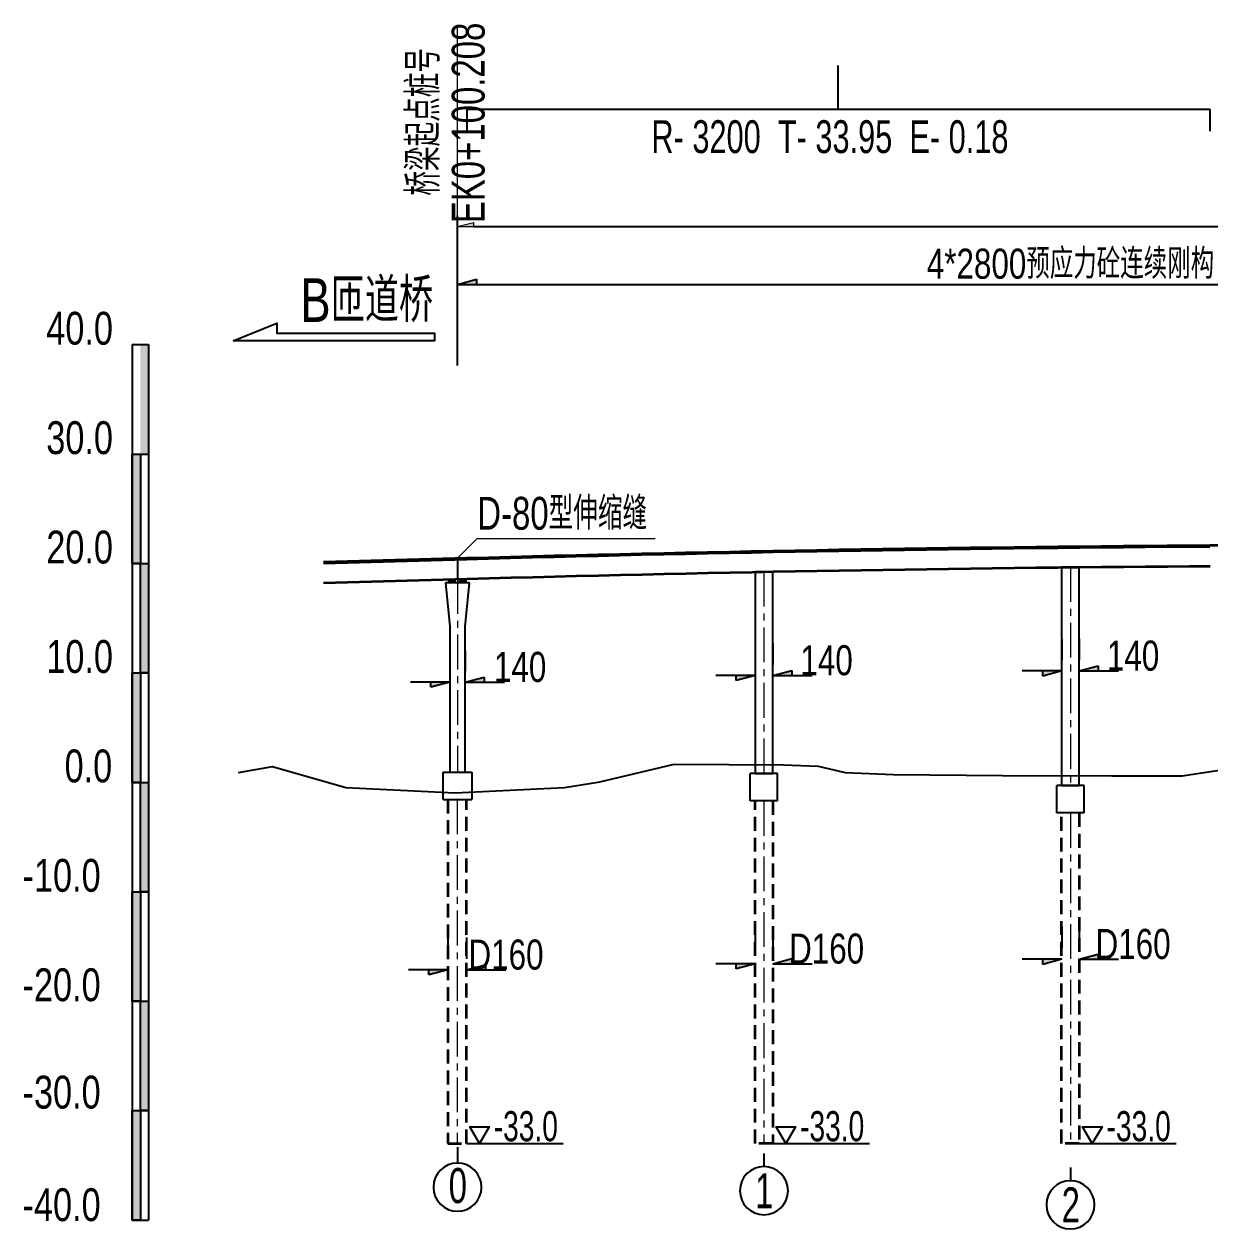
# Model space of a CAD drawing. Header units: millimetres. Extents: x 0 to 987207, y 0 to 5060561.
# Drawn here: x 493233.5 to 493341.8, y 2530131.4 to 2530241.5 of the extents above; entities that cross this region are included whole.
import ezdxf
from ezdxf.enums import TextEntityAlignment as Align

# ---------------------------------------------------------------- set-up
doc = ezdxf.new("R2010")
doc.units = ezdxf.units.MM
doc.header["$LTSCALE"] = 0.1
doc.linetypes.add('CENTER', pattern=[50.8, 31.75, -6.35, 6.35, -6.35])
doc.linetypes.add('DASHED', pattern=[19.05, 12.7, -6.35])
doc.layers.get('0').update_dxf_attribs({"linetype": 'CONTINUOUS'})
doc.layers.get('Defpoints').update_dxf_attribs({"color": 150, "linetype": 'CONTINUOUS'})
for name, color, linetype in [('上部结构(立面)', 7, 'CONTINUOUS'), ('地面线', 7, 'CONTINUOUS'), ('墩柱图(立面)', 7, 'CONTINUOUS'), ('立面', 7, 'CONTINUOUS'), ('高程标尺', 7, 'CONTINUOUS')]:
    doc.layers.add(name, color=color, linetype=linetype)
for name, color, linetype, lineweight in [('中心线', 5, 'CENTER', 18), ('文字', 7, 'CONTINUOUS', 0), ('标注', 1, 'CONTINUOUS', 18), ('短虚线', 6, 'DASHED', 35), ('粗线', 4, 'CONTINUOUS', 35)]:
    doc.layers.add(name, color=color, linetype=linetype, lineweight=lineweight)
doc.styles.add('BM_Dim', font='fsdb_e.shx', dxfattribs={"width": 0.75, "bigfont": 'hztxt.shx'})
doc.styles.add('BM_FST', font='fsdb_e.shx', dxfattribs={"width": 0.75, "bigfont": 'hztxt.shx'})
doc.styles.add('MyFont', font='fsdb_e.shx', dxfattribs={"width": 0.78, "bigfont": 'hztxt.shx'})
doc.dimstyles.new('1-100', dxfattribs={"dimtxt": 3, "dimasz": 1.5, "dimexe": 1, "dimexo": 0.6, "dimgap": 0.1, "dimtad": 1, "dimdec": 0, "dimlfac": 100, "dimdsep": 46, "dimtxsty": 'BM_Dim', "dimblk": 'ARR-1', "dimcen": 0.09, "dimclrd": 256, "dimclre": 256, "dimclrt": 7, "dimadec": 1, "dimazin": 2, "dimtfac": 1, "dimtdec": 0, "dimtmove": 2, "dimatfit": 3, "dimldrblk": 'ARR-1', "dimfxl": 1, "dimtolj": 1, "dimtzin": 0, "dimlwd": 25, "dimarcsym": 1})
doc.dimstyles.new('MyDim', dxfattribs={"dimscale": 0, "dimtxt": 2.75, "dimasz": 1.8, "dimexe": 1, "dimexo": 4.32, "dimgap": 0, "dimtad": 0, "dimdec": 0, "dimlfac": 10, "dimdsep": 46, "dimtxsty": 'MyFont', "dimblk": 'ARR-1', "dimcen": 0.5, "dimclrd": 1, "dimclre": 1, "dimclrt": 7, "dimaunit": 1, "dimadec": 0, "dimazin": 0, "dimtfac": 1, "dimtdec": 0, "dimtofl": 0, "dimtmove": 2, "dimatfit": 3, "dimldrblk": 'ARR-1', "dimfxl": 1, "dimtolj": 1, "dimtzin": 0, "dimarcsym": 0})

# ---------------------------------------------------------------- blocks, each defined once
blk = doc.blocks.new('ARR-1')
at = {"color": 1, "linetype": 'Continuous'}
for p, q in [((0, 0), (-1, 0)), ((0, 0), (-0.966, -0.259)), ((-0.966, -0.259), (-0.966, 0))]:
    blk.add_line(p, q, dxfattribs=at)
for points in [[(-0.966, -0.259), (-0.966, 0), (0, 0)], [(0, 0), (-0.966, 0), (-0.966, -0.259), (0, 0)], [(0, 0), (-0.966, -0.259), (-0.966, 0), (0, 0)], [(0, 0), (-0.966, -0.259), (-0.966, 0), (0, 0)]]:
    blk.add_solid(points, dxfattribs=at)
blk = doc.blocks.new('*D299')
at = {"layer": 'Defpoints', "color": 0, "linetype": 'Continuous'}
for p in [(493385.08, 2530217.75), (493273.08, 2530209.75), (493385.08, 2530209.75)]:
    blk.add_point(p, dxfattribs=at)
at = {"layer": '立面', "color": 1, "linetype": 'Continuous', "lineweight": -2}
for p, q in [((493273.08, 2530214.07), (493273.08, 2530218.75)), ((493385.08, 2530214.07), (493385.08, 2530218.75)), ((493274.88, 2530217.75), (493383.28, 2530217.75))]:
    blk.add_line(p, q, dxfattribs=at)
at = {"layer": '立面', "color": 1, "linetype": 'Continuous', "lineweight": -2, "xscale": 1.8, "yscale": 1.8, "zscale": 1.8, "rotation": 180}
blk.add_blockref('ARR-1', (493273.08, 2530217.75), dxfattribs=at)
at = {"layer": '立面', "color": 1, "linetype": 'Continuous', "lineweight": -2, "xscale": 1.8, "yscale": 1.8, "zscale": 1.8}
blk.add_blockref('ARR-1', (493385.08, 2530217.75), dxfattribs=at)
at = {"layer": '立面', "color": 7, "linetype": 'Continuous', "insert": (493329.08, 2530219.62), "char_height": 2.75, "attachment_point": 5, "style": 'MyFont'}
blk.add_mtext('\\A1;4*2800预应力砼连续刚构', dxfattribs=at)
blk = doc.blocks.new('*D309')
at = {"layer": 'Defpoints', "color": 0, "linetype": 'Continuous'}
for p in [(493301.88, 2530182.01), (493300.28, 2530180.63), (493301.88, 2530180.63)]:
    blk.add_point(p, dxfattribs=at)
at = {"layer": '墩柱图(立面)', "color": 1, "linetype": 'Continuous', "lineweight": -2}
for p, q in [((493300.28, 2530184.95), (493300.28, 2530183.01)), ((493301.88, 2530184.95), (493301.88, 2530183.01)), ((493298.48, 2530182.01), (493296.68, 2530182.01)), ((493303.68, 2530182.01), (493305.48, 2530182.01))]:
    blk.add_line(p, q, dxfattribs=at)
at = {"layer": '墩柱图(立面)', "color": 1, "linetype": 'Continuous', "lineweight": -2, "xscale": 1.8, "yscale": 1.8, "zscale": 1.8, "rotation": 180}
blk.add_blockref('ARR-1', (493301.88, 2530182.01), dxfattribs=at)
at = {"layer": '墩柱图(立面)', "color": 1, "linetype": 'Continuous', "lineweight": -2, "xscale": 1.8, "yscale": 1.8, "zscale": 1.8}
blk.add_blockref('ARR-1', (493300.28, 2530182.01), dxfattribs=at)
at = {"layer": '墩柱图(立面)', "color": 7, "linetype": 'Continuous', "insert": (493306.8, 2530183.38), "char_height": 2.75, "attachment_point": 5, "style": 'MyFont'}
blk.add_mtext('\\A1;140', dxfattribs=at)
blk = doc.blocks.new('*D310')
at = {"layer": 'Defpoints', "color": 0, "linetype": 'Continuous'}
for p in [(493329.88, 2530182.42), (493328.28, 2530181.05), (493329.88, 2530181.05)]:
    blk.add_point(p, dxfattribs=at)
at = {"layer": '墩柱图(立面)', "color": 1, "linetype": 'Continuous', "lineweight": -2}
for p, q in [((493328.28, 2530185.37), (493328.28, 2530183.42)), ((493329.88, 2530185.37), (493329.88, 2530183.42)), ((493326.48, 2530182.42), (493324.68, 2530182.42)), ((493331.68, 2530182.42), (493333.48, 2530182.42))]:
    blk.add_line(p, q, dxfattribs=at)
at = {"layer": '墩柱图(立面)', "color": 1, "linetype": 'Continuous', "lineweight": -2, "xscale": 1.8, "yscale": 1.8, "zscale": 1.8}
blk.add_blockref('ARR-1', (493328.28, 2530182.42), dxfattribs=at)
at = {"layer": '墩柱图(立面)', "color": 1, "linetype": 'Continuous', "lineweight": -2, "xscale": 1.8, "yscale": 1.8, "zscale": 1.8, "rotation": 180}
blk.add_blockref('ARR-1', (493329.88, 2530182.42), dxfattribs=at)
at = {"layer": '墩柱图(立面)', "color": 7, "linetype": 'Continuous', "insert": (493334.8, 2530183.8), "char_height": 2.75, "attachment_point": 5, "style": 'MyFont'}
blk.add_mtext('\\A1;140', dxfattribs=at)
blk = doc.blocks.new('*D315')
at = {"layer": 'Defpoints', "color": 0, "linetype": 'Continuous'}
for p in [(493273.77, 2530181.4), (493272.37, 2530179.95), (493273.77, 2530179.95)]:
    blk.add_point(p, dxfattribs=at)
at = {"layer": '墩柱图(立面)', "color": 1, "linetype": 'Continuous', "lineweight": -2}
for p, q in [((493272.37, 2530184.27), (493272.37, 2530182.4)), ((493273.77, 2530184.27), (493273.77, 2530182.4)), ((493270.57, 2530181.4), (493268.77, 2530181.4)), ((493275.57, 2530181.4), (493277.37, 2530181.4))]:
    blk.add_line(p, q, dxfattribs=at)
at = {"layer": '墩柱图(立面)', "color": 1, "linetype": 'Continuous', "lineweight": -2, "xscale": 1.8, "yscale": 1.8, "zscale": 1.8}
for p, rotation in [((493272.37, 2530181.4), 0.0007144637044387282), ((493273.77, 2530181.4), 180.0007144637044)]:
    blk.add_blockref('ARR-1', p, dxfattribs=dict(at, rotation=rotation))
at = {"layer": '墩柱图(立面)', "color": 7, "linetype": 'Continuous', "insert": (493278.8, 2530182.77), "char_height": 2.75, "attachment_point": 5, "rotation": 0.0007, "style": 'MyFont'}
blk.add_mtext('\\A1;140', dxfattribs=at)
blk = doc.blocks.new('*D316')
at = {"layer": 'Defpoints', "color": 0, "linetype": 'Continuous'}
for p in [(493273.89, 2530155.1), (493272.19, 2530153.73), (493273.89, 2530153.73)]:
    blk.add_point(p, dxfattribs=at)
at = {"layer": '墩柱图(立面)', "color": 1, "linetype": 'Continuous', "lineweight": -2}
for p, q in [((493272.19, 2530158.05), (493272.19, 2530156.1)), ((493273.89, 2530158.05), (493273.89, 2530156.1)), ((493270.39, 2530155.1), (493268.59, 2530155.1)), ((493275.69, 2530155.1), (493277.49, 2530155.1))]:
    blk.add_line(p, q, dxfattribs=at)
at = {"layer": '墩柱图(立面)', "color": 1, "linetype": 'Continuous', "lineweight": -2, "xscale": 1.8, "yscale": 1.8, "zscale": 1.8}
blk.add_blockref('ARR-1', (493272.19, 2530155.1), dxfattribs=at)
at = {"layer": '墩柱图(立面)', "color": 1, "linetype": 'Continuous', "lineweight": -2, "xscale": 1.8, "yscale": 1.8, "zscale": 1.8, "rotation": 180}
blk.add_blockref('ARR-1', (493273.89, 2530155.1), dxfattribs=at)
at = {"layer": '墩柱图(立面)', "color": 7, "linetype": 'Continuous', "insert": (493277.51, 2530156.48), "char_height": 2.75, "attachment_point": 5, "style": 'MyFont'}
blk.add_mtext('\\A1;D160', dxfattribs=at)
blk = doc.blocks.new('*D352')
at = {"layer": 'Defpoints', "color": 0}
for p in [(493929.65, 2530223.03), (493273.08, 2530209.75), (493929.65, 2530209.76)]:
    blk.add_point(p, dxfattribs=at)
at = {"layer": '标注', "lineweight": -2}
for p, q in [((493273.08, 2530210.35), (493273.08, 2530224.03)), ((493929.65, 2530210.36), (493929.65, 2530224.03))]:
    blk.add_line(p, q, dxfattribs=at)
at = {"layer": '标注', "lineweight": 25}
blk.add_line((493274.58, 2530223.03), (493928.15, 2530223.03), dxfattribs=at)
at = {"layer": '标注', "lineweight": 25, "xscale": 1.5, "yscale": 1.5, "zscale": 1.5, "rotation": 180}
blk.add_blockref('ARR-1', (493273.08, 2530223.03), dxfattribs=at)
at = {"layer": '标注', "lineweight": 25, "xscale": 1.5, "yscale": 1.5, "zscale": 1.5}
blk.add_blockref('ARR-1', (493929.65, 2530223.03), dxfattribs=at)
at = {"layer": '标注', "color": 7, "insert": (493601.36, 2530224.63), "char_height": 3, "attachment_point": 5, "style": 'BM_Dim'}
blk.add_mtext('\\A1;65657.7', dxfattribs=at)
blk = doc.blocks.new('*D392')
at = {"layer": 'Defpoints', "color": 0, "linetype": 'Continuous'}
for p in [(493301.88, 2530155.66), (493300.28, 2530154.28), (493301.88, 2530154.28)]:
    blk.add_point(p, dxfattribs=at)
at = {"layer": '墩柱图(立面)', "color": 1, "linetype": 'Continuous', "lineweight": -2}
for p, q in [((493300.28, 2530158.6), (493300.28, 2530156.66)), ((493301.88, 2530158.6), (493301.88, 2530156.66)), ((493298.48, 2530155.66), (493296.68, 2530155.66)), ((493303.68, 2530155.66), (493305.48, 2530155.66))]:
    blk.add_line(p, q, dxfattribs=at)
at = {"layer": '墩柱图(立面)', "color": 1, "linetype": 'Continuous', "lineweight": -2, "xscale": 1.8, "yscale": 1.8, "zscale": 1.8, "rotation": 180}
blk.add_blockref('ARR-1', (493301.88, 2530155.66), dxfattribs=at)
at = {"layer": '墩柱图(立面)', "color": 1, "linetype": 'Continuous', "lineweight": -2, "xscale": 1.8, "yscale": 1.8, "zscale": 1.8}
blk.add_blockref('ARR-1', (493300.28, 2530155.66), dxfattribs=at)
at = {"layer": '墩柱图(立面)', "color": 7, "linetype": 'Continuous', "insert": (493306.8, 2530157.03), "char_height": 2.75, "attachment_point": 5, "style": 'MyFont'}
blk.add_mtext('\\A1;D160', dxfattribs=at)
blk = doc.blocks.new('*D393')
at = {"layer": 'Defpoints', "color": 0, "linetype": 'Continuous'}
for p in [(493329.88, 2530156.07), (493328.28, 2530154.7), (493329.88, 2530154.7)]:
    blk.add_point(p, dxfattribs=at)
at = {"layer": '墩柱图(立面)', "color": 1, "linetype": 'Continuous', "lineweight": -2}
for p, q in [((493328.28, 2530159.02), (493328.28, 2530157.07)), ((493329.88, 2530159.02), (493329.88, 2530157.07)), ((493326.48, 2530156.07), (493324.68, 2530156.07)), ((493331.68, 2530156.07), (493333.48, 2530156.07))]:
    blk.add_line(p, q, dxfattribs=at)
at = {"layer": '墩柱图(立面)', "color": 1, "linetype": 'Continuous', "lineweight": -2, "xscale": 1.8, "yscale": 1.8, "zscale": 1.8}
blk.add_blockref('ARR-1', (493328.28, 2530156.07), dxfattribs=at)
at = {"layer": '墩柱图(立面)', "color": 1, "linetype": 'Continuous', "lineweight": -2, "xscale": 1.8, "yscale": 1.8, "zscale": 1.8, "rotation": 180}
blk.add_blockref('ARR-1', (493329.88, 2530156.07), dxfattribs=at)
at = {"layer": '墩柱图(立面)', "color": 7, "linetype": 'Continuous', "insert": (493334.8, 2530157.45), "char_height": 2.75, "attachment_point": 5, "style": 'MyFont'}
blk.add_mtext('\\A1;D160', dxfattribs=at)

msp = doc.modelspace()

# ---------------------------------------------------------------- hatches: boundary and pattern name
at = {"ltscale": 0.6}
h = msp.add_hatch(dxfattribs=at)
h.set_pattern_fill('ANSI31', color=0, scale=0.02, style=0)
h.set_pattern_definition([(45, (492748.16026, 2529495.314674), (-0.0449012806, 0.0449012806), [])])
h.paths.add_polyline_path([(493272.2923, 2530190.6691), (493272.2923, 2530190.4691), (493272.7423, 2530190.4691), (493272.7423, 2530190.6691)])
h.paths.add_polyline_path([(493272.7423, 2530190.4691), (493272.8523, 2530190.4691), (493272.8523, 2530190.6691), (493272.7423, 2530190.6691)])
h = msp.add_hatch(dxfattribs=at)
h.set_pattern_fill('ANSI31', color=0, scale=0.02, style=0)
h.set_pattern_definition([(135.000009, (493797.979064, 2529495.31476), (0.0449012734, 0.0449012878), [])])
h.paths.add_polyline_path([(493273.847, 2530190.6691), (493273.847, 2530190.4691), (493273.397, 2530190.4691), (493273.397, 2530190.6691)])
h.paths.add_polyline_path([(493273.397, 2530190.4691), (493273.287, 2530190.4691), (493273.287, 2530190.6691), (493273.397, 2530190.6691)])
at = {"layer": '高程标尺', "linetype": 'Continuous'}
for points in [[(493244.1078, 2530212.2403), (493244.8578, 2530212.2403), (493244.8578, 2530202.2403), (493244.1078, 2530202.2403)], [(493243.3578, 2530202.2403), (493244.1078, 2530202.2403), (493244.1078, 2530192.2403), (493243.3578, 2530192.2403)], [(493244.1078, 2530192.2403), (493244.8578, 2530192.2403), (493244.8578, 2530182.2403), (493244.1078, 2530182.2403)], [(493243.3578, 2530182.2403), (493244.1078, 2530182.2403), (493244.1078, 2530172.2403), (493243.3578, 2530172.2403)], [(493244.1078, 2530172.2403), (493244.8578, 2530172.2403), (493244.8578, 2530162.2403), (493244.1078, 2530162.2403)], [(493243.3578, 2530162.2403), (493244.1078, 2530162.2403), (493244.1078, 2530152.2403), (493243.3578, 2530152.2403)], [(493244.1078, 2530152.2403), (493244.8578, 2530152.2403), (493244.8578, 2530142.2403), (493244.1078, 2530142.2403)], [(493243.3578, 2530142.2403), (493244.1078, 2530142.2403), (493244.1078, 2530132.2403), (493243.3578, 2530132.2403)]]:
    msp.add_hatch(color=1, dxfattribs=at).paths.add_polyline_path(points)

# ---------------------------------------------------------------- linework, layer by layer
at = {"color": 1, "linetype": 'Continuous', "flags": 128}
msp.add_lwpolyline([(493252.5796, 2530212.5897), (493256.5796, 2530214.1897), (493256.5796, 2530213.2897), (493270.9793, 2530213.2897), (493270.9793, 2530212.5897)], close=True, dxfattribs=at)
at = {"color": 0, "ltscale": 0.6, "elevation": 0}
for points in [[(493272.8523, 2530190.4691), (493272.8523, 2530190.6691), (493272.2923, 2530190.6691), (493272.2923, 2530190.4691)], [(493273.287, 2530190.4691), (493273.287, 2530190.6691), (493273.847, 2530190.6691), (493273.847, 2530190.4691)]]:
    msp.add_lwpolyline(points, dxfattribs=at)
at = {"layer": '上部结构(立面)', "color": 1, "linetype": 'Continuous'}
msp.add_line((493273.0757, 2530192.7213), (493273.0757, 2530190.7413), dxfattribs=at)
at = {"layer": '中心线'}
for p, q in [((493301.0757, 2530191.4817), (493301.0757, 2530173.0403)), ((493329.0757, 2530191.8979), (493329.0757, 2530171.9403)), ((493273.0757, 2530190.8206), (493273.0729, 2530173.1736)), ((493273.0365, 2530170.6736), (493273.0365, 2530139.2403)), ((493301.0757, 2530170.5403), (493301.0757, 2530139.2403)), ((493329.0757, 2530169.4403), (493329.0757, 2530139.2403))]:
    msp.add_line(p, q, dxfattribs=at)
at = {"layer": '地面线', "color": 1, "flags": 128}
msp.add_lwpolyline([(493253.0743, 2530173.1328), (493256.1613, 2530173.6745), (493262.8663, 2530171.7695), (493272.8663, 2530171.2801), (493282.8663, 2530171.7632), (493286.0953, 2530172.2867), (493292.8663, 2530173.9084), (493302.8663, 2530173.8511), (493306.0313, 2530173.7163), (493308.4923, 2530173.13), (493312.8663, 2530172.9464), (493322.8663, 2530172.8734), (493332.8663, 2530172.842), (493339.2703, 2530172.8359), (493342.8663, 2530173.3836)], dxfattribs=at)
at = {"layer": '墩柱图(立面)', "color": 7, "linetype": 'Continuous'}
for p, q in [((493274.1757, 2530190.469), (493271.9757, 2530190.469)), ((493271.9757, 2530190.469), (493272.3757, 2530186.469)), ((493273.7752, 2530186.4685), (493274.1757, 2530190.469)), ((493272.3752, 2530186.4732), (493272.3729, 2530173.1736)), ((493273.7729, 2530173.1736), (493273.7752, 2530186.4686)), ((493271.7732, 2530170.6736), (493271.7732, 2530173.1736)), ((493271.7732, 2530173.1736), (493274.3732, 2530173.1736)), ((493272.1732, 2530173.1736), (493273.9732, 2530173.1736)), ((493272.1732, 2530173.1736), (493273.9732, 2530173.1736)), ((493274.3732, 2530173.1736), (493274.3732, 2530170.6736)), ((493299.8257, 2530170.5403), (493299.8257, 2530173.0403)), ((493302.3257, 2530173.0403), (493299.8257, 2530173.0403)), ((493302.3257, 2530170.5403), (493302.3257, 2530173.0403)), ((493327.8257, 2530169.4403), (493327.8257, 2530171.9403)), ((493330.3257, 2530171.9403), (493327.8257, 2530171.9403)), ((493330.3257, 2530169.4403), (493330.3257, 2530171.9403)), ((493271.7732, 2530170.6736), (493274.3732, 2530170.6736)), ((493302.3257, 2530170.5403), (493299.8257, 2530170.5403)), ((493330.3257, 2530169.4403), (493327.8257, 2530169.4403))]:
    msp.add_line(p, q, dxfattribs=at)
for points in [[(493300.2757, 2530173.0403), (493301.8757, 2530173.0403), (493301.8757, 2530191.4817), (493300.2757, 2530191.4817), (493300.2757, 2530173.0403)], [(493328.2757, 2530171.9403), (493329.8757, 2530171.9403), (493329.8757, 2530191.8979), (493328.2757, 2530191.8979), (493328.2757, 2530171.9403)]]:
    msp.add_lwpolyline(points, dxfattribs=at)
at = {"layer": '墩柱图(立面)', "color": 1, "linetype": 'Continuous', "flags": 128}
for points in [[(493273.8865, 2530139.2403), (493275.0865, 2530139.2403), (493274.1923, 2530140.7675), (493275.9807, 2530140.7675), (493275.0865, 2530139.2403), (493282.7441, 2530139.2403)], [(493301.8757, 2530139.2403), (493303.0757, 2530139.2403), (493302.1815, 2530140.7675), (493303.9699, 2530140.7675), (493303.0757, 2530139.2403), (493310.7333, 2530139.2403)], [(493329.8757, 2530139.2403), (493331.0757, 2530139.2403), (493330.1815, 2530140.7675), (493331.9699, 2530140.7675), (493331.0757, 2530139.2403), (493338.7333, 2530139.2403)]]:
    msp.add_lwpolyline(points, dxfattribs=at)
for points in [[(493273.0757, 2530138.8882), (493273.0757, 2530137.4423, 1), (493273.0757, 2530133.0423, 1), (493273.0757, 2530137.4423)], [(493301.0757, 2530138.3209), (493301.0757, 2530137.1209, 1), (493301.0757, 2530132.7209, 1), (493301.0757, 2530137.1209)], [(493329.0757, 2530137.0283), (493329.0757, 2530135.8283, 1), (493329.0757, 2530131.4283, 1), (493329.0757, 2530135.8283)]]:
    msp.add_lwpolyline(points, format="xyb", dxfattribs=at)
at = {"layer": '标注'}
for p, q in [((493273.0757, 2530211.0575), (493273.0757, 2530241.4834)), ((493273.0765, 2530192.7222), (493274.8836, 2530194.5293)), ((493274.8836, 2530194.5293), (493291.1436, 2530194.5293))]:
    msp.add_line(p, q, dxfattribs=at)
at = {"layer": '短虚线', "color": 6, "linetype": 'DASHED'}
for p, q in [((493272.1865, 2530170.6736), (493272.1865, 2530139.2403)), ((493273.8865, 2530139.2403), (493273.8865, 2530170.6736)), ((493272.1865, 2530139.2403), (493273.8865, 2530139.2403))]:
    msp.add_line(p, q, dxfattribs=at)
for points in [[(493301.8757, 2530170.5403), (493301.8757, 2530139.2403), (493300.2757, 2530139.2403), (493300.2757, 2530170.5403)], [(493329.8757, 2530169.4403), (493329.8757, 2530139.2403), (493328.2757, 2530139.2403), (493328.2757, 2530169.4403)]]:
    msp.add_lwpolyline(points, dxfattribs=at)
at = {"layer": '立面', "color": 1, "linetype": 'Continuous'}
for p, q in [((493307.8677, 2530233.7493), (493307.8677, 2530237.7493)), ((493273.9172, 2530233.7493), (493273.9172, 2530231.7493)), ((493341.8181, 2530233.7493), (493341.8181, 2530231.7493))]:
    msp.add_line(p, q, dxfattribs=at)
at = {"layer": '立面', "color": 5, "linetype": 'Continuous'}
msp.add_line((493273.9172, 2530233.7493), (493341.8181, 2530233.7493), dxfattribs=at)
at = {"layer": '粗线'}
for p, q in [((493341.8181, 2530193.9064), (493426.7063, 2530194.4581)), ((493260.8299, 2530192.3819), (493273.9172, 2530192.7446)), ((493260.8299, 2530192.2818), (493273.92, 2530192.6447)), ((493260.8299, 2530190.4811), (493273.9699, 2530190.8454))]:
    msp.add_line(p, q, dxfattribs=at)
at = {"layer": '粗线', "flags": 128}
for points in [[(493273.9172, 2530192.7446), (493275.9172, 2530192.7994), (493277.9172, 2530192.853), (493279.9172, 2530192.9053), (493281.9172, 2530192.9564), (493283.9172, 2530193.0062), (493285.9172, 2530193.0548), (493287.9172, 2530193.1021), (493289.9172, 2530193.1481), (493291.9172, 2530193.1929), (493293.9172, 2530193.2365), (493295.9172, 2530193.2788), (493297.9172, 2530193.3199), (493299.9172, 2530193.3597), (493301.9172, 2530193.3983), (493303.9172, 2530193.4356), (493305.9172, 2530193.4716), (493307.9172, 2530193.5064), (493309.9172, 2530193.54), (493311.9172, 2530193.5723), (493313.9172, 2530193.6034), (493315.9172, 2530193.6332), (493317.9172, 2530193.6618), (493319.9172, 2530193.6891), (493321.9172, 2530193.7151), (493323.9172, 2530193.74), (493325.9172, 2530193.7635), (493327.9172, 2530193.7858), (493329.9172, 2530193.8069), (493331.9172, 2530193.8267), (493333.9172, 2530193.8453), (493335.9172, 2530193.8626), (493337.9172, 2530193.8786), (493339.9172, 2530193.8935), (493341.8181, 2530193.9064)], [(493273.92, 2530192.6447), (493275.92, 2530192.6995), (493277.9199, 2530192.753), (493279.9199, 2530192.8053), (493281.9198, 2530192.8564), (493283.9197, 2530192.9062), (493285.9197, 2530192.9548), (493287.9196, 2530193.0021), (493289.9195, 2530193.0482), (493291.9195, 2530193.093), (493293.9194, 2530193.1365), (493295.9194, 2530193.1788), (493297.9193, 2530193.2199), (493299.9192, 2530193.2597), (493301.9192, 2530193.2983), (493303.9191, 2530193.3356), (493305.919, 2530193.3717), (493307.919, 2530193.4065), (493309.9189, 2530193.44), (493311.9189, 2530193.4723), (493313.9188, 2530193.5034), (493315.9187, 2530193.5332), (493317.9187, 2530193.5618), (493319.9186, 2530193.5891), (493321.9185, 2530193.6151), (493323.9185, 2530193.64), (493325.9184, 2530193.6635), (493327.9184, 2530193.6858), (493329.9183, 2530193.7069), (493331.9182, 2530193.7267), (493333.9182, 2530193.7453), (493335.9181, 2530193.7626), (493337.918, 2530193.7786), (493339.918, 2530193.7935), (493341.8188, 2530193.8064)], [(493273.9693, 2530190.8453), (493275.9693, 2530190.9002), (493277.9681, 2530190.9537), (493279.9669, 2530191.006), (493281.9657, 2530191.057), (493283.9645, 2530191.1068), (493285.9634, 2530191.1553), (493287.9622, 2530191.2026), (493289.961, 2530191.2486), (493291.9598, 2530191.2934), (493293.9586, 2530191.337), (493295.9574, 2530191.3792), (493297.9562, 2530191.4203), (493299.9551, 2530191.4601), (493301.9539, 2530191.4986), (493303.9527, 2530191.5359), (493305.9515, 2530191.5719), (493307.9503, 2530191.6067), (493309.9491, 2530191.6403), (493311.9479, 2530191.6726), (493313.9467, 2530191.7036), (493315.9456, 2530191.7334), (493317.9444, 2530191.762), (493319.9432, 2530191.7893), (493321.942, 2530191.8153), (493323.9408, 2530191.8401), (493325.9396, 2530191.8636), (493327.9384, 2530191.8859), (493329.9372, 2530191.907), (493331.9361, 2530191.9268), (493333.9349, 2530191.9453), (493335.9337, 2530191.9627), (493337.9325, 2530191.9787), (493339.9313, 2530191.9935), (493341.831, 2530192.0064)]]:
    msp.add_lwpolyline(points, dxfattribs=at)
at = {"layer": '高程标尺', "color": 1, "linetype": 'Continuous'}
for p, q in [((493243.3578, 2530212.2403), (493243.3578, 2530132.2403)), ((493243.3578, 2530212.2403), (493244.8578, 2530212.2403)), ((493244.8578, 2530212.2403), (493244.8578, 2530132.2403)), ((493243.3578, 2530202.2403), (493244.8578, 2530202.2403)), ((493243.3578, 2530192.2403), (493244.8578, 2530192.2403)), ((493243.3578, 2530182.2403), (493244.8578, 2530182.2403)), ((493243.3578, 2530172.2403), (493244.8578, 2530172.2403)), ((493243.3578, 2530162.2403), (493244.8578, 2530162.2403)), ((493243.3578, 2530152.2403), (493244.8578, 2530152.2403)), ((493243.3578, 2530152.2403), (493244.8578, 2530152.2403)), ((493243.3578, 2530142.2403), (493244.8578, 2530142.2403)), ((493243.3578, 2530132.2403), (493244.8578, 2530132.2403))]:
    msp.add_line(p, q, dxfattribs=at)
for points in [[(493243.3578, 2530202.2403), (493244.1078, 2530202.2403), (493244.1078, 2530192.2403), (493243.3578, 2530192.2403)], [(493244.1078, 2530192.2403), (493244.8578, 2530192.2403), (493244.8578, 2530182.2403), (493244.1078, 2530182.2403)], [(493243.3578, 2530182.2403), (493244.1078, 2530182.2403), (493244.1078, 2530172.2403), (493243.3578, 2530172.2403)], [(493244.1078, 2530172.2403), (493244.8578, 2530172.2403), (493244.8578, 2530162.2403), (493244.1078, 2530162.2403)], [(493243.3578, 2530162.2403), (493244.1078, 2530162.2403), (493244.1078, 2530152.2403), (493243.3578, 2530152.2403)], [(493244.1078, 2530152.2403), (493244.8578, 2530152.2403), (493244.8578, 2530142.2403), (493244.1078, 2530142.2403)], [(493243.3578, 2530142.2403), (493244.1078, 2530142.2403), (493244.1078, 2530132.2403), (493243.3578, 2530132.2403)]]:
    msp.add_lwpolyline(points, close=True, dxfattribs=at)

# ---------------------------------------------------------------- texts
at = {"color": 7, "linetype": 'Continuous', "style": 'MyFont', "width": 0.78}
msp.add_text('B匝道桥', height=4, dxfattribs=at).set_placement((493258.7049, 2530214.3123))
at = {"layer": '墩柱图(立面)', "color": 7, "linetype": 'Continuous', "style": 'MyFont', "width": 0.7}
for s, height, p in [('-33.0', 2.75, (493276.3865, 2530139.4403)), ('-33.0', 2.75, (493304.3757, 2530139.4403)), ('-33.0', 2.75, (493332.3757, 2530139.4403)), ('0', 3.2, (493272.276, 2530133.7899)), ('1', 3.2, (493300.276, 2530133.3209)), ('2', 3.2, (493328.276, 2530132.0283))]:
    msp.add_text(s, height=height, dxfattribs=at).set_placement(p)
at = {"layer": '文字', "style": 'BM_FST', "width": 0.75}
for s, p in [('EK0+100.208', (493276.4565, 2530232.5069)), ('桥梁起点桩号', (493272.3565, 2530232.6069))]:
    msp.add_text(s, height=3, rotation=90, dxfattribs=at).set_placement(p, align=Align.BOTTOM_CENTER)
at = {"layer": '文字', "color": 7, "style": 'BM_Dim', "width": 0.75}
msp.add_text('D-80型伸缩缝', height=3, dxfattribs=at).set_placement((493274.8836, 2530195.3293))
at = {"layer": '立面', "color": 7, "linetype": 'Continuous', "style": 'MyFont', "width": 0.7}
msp.add_text('R- 3200  T- 33.95  E- 0.18', height=3, dxfattribs=at).set_placement((493290.7915, 2530229.7493))
at = {"layer": '高程标尺', "color": 7, "linetype": 'Continuous', "style": 'MyFont', "width": 0.78}
for s, p in [('40.0', (493235.5101, 2530212.2403)), ('30.0', (493235.5101, 2530202.2403)), ('20.0', (493235.5101, 2530192.2403)), ('10.0', (493235.5101, 2530182.2403)), ('0.0', (493237.1809, 2530172.2403)), ('-10.0', (493233.3433, 2530162.2403)), ('-20.0', (493233.3433, 2530152.2403)), ('-30.0', (493233.3433, 2530142.4295)), ('-40.0', (493233.3433, 2530132.142))]:
    msp.add_text(s, height=3, dxfattribs=at).set_placement(p)

# ---------------------------------------------------------------- dimensions: what is measured, and where the dimension line sits
at = {"layer": '墩柱图(立面)', "color": 1, "linetype": 'Continuous'}
for base, p1, p2, angle, text, picture, middle in [((493329.8757, 2530182.4229), (493328.2757, 2530181.0479), (493329.8757, 2530181.0479), 0, '140', '*D310', (493334.8045, 2530183.7979)), ((493273.7742, 2530181.3968), (493272.3742, 2530179.9494), (493273.7742, 2530179.9494), 0.000714, '140', '*D315', (493278.802, 2530182.7744)), ((493301.8757, 2530182.0067), (493300.2757, 2530180.6317), (493301.8757, 2530180.6317), 0, '140', '*D309', (493306.8045, 2530183.3817)), ((493329.8757, 2530156.072), (493328.2757, 2530154.697), (493329.8757, 2530154.697), 0, 'D160', '*D393', (493334.8045, 2530157.447)), ((493273.8865, 2530155.1018), (493272.1865, 2530153.7268), (493273.8865, 2530153.7268), 0, 'D160', '*D316', (493277.5079, 2530156.4768)), ((493301.8757, 2530155.6557), (493300.2757, 2530154.2807), (493301.8757, 2530154.2807), 0, 'D160', '*D392', (493306.8045, 2530157.0307))]:
    dim = msp.add_linear_dim(base=base, p1=p1, p2=p2, angle=angle, text=text, dimstyle='MyDim', override={"dimscale": 1, "dimgap": 0.5}, dxfattribs=at)
    dim.commit()
    dim.dimension.update_dxf_attribs({"geometry": picture, "text_midpoint": middle, "dimtype": 161})
at = {"layer": '标注', "color": 2}
dim = msp.add_linear_dim(base=(493929.6527, 2530223.035), p1=(493273.0757, 2530209.7493), p2=(493929.6527, 2530209.7579), text='65657.7', dimstyle='1-100', dxfattribs=at)
dim.commit()
dim.dimension.update_dxf_attribs({"geometry": '*D352', "text_midpoint": (493601.3642, 2530224.635)})
at = {"layer": '立面', "color": 7, "linetype": 'Continuous'}
dim = msp.add_aligned_dim(p1=(493273.0757, 2530209.7493), p2=(493385.0757, 2530209.7493), distance=8, text='4*2800预应力砼连续刚构', dimstyle='MyDim', override={"dimscale": 1, "dimgap": 0.5, "dimtad": 1}, dxfattribs=at)
dim.commit()
dim.dimension.update_dxf_attribs({"geometry": '*D299', "text_midpoint": (493329.0757, 2530219.6243)})

doc.saveas('drawing.dxf')
